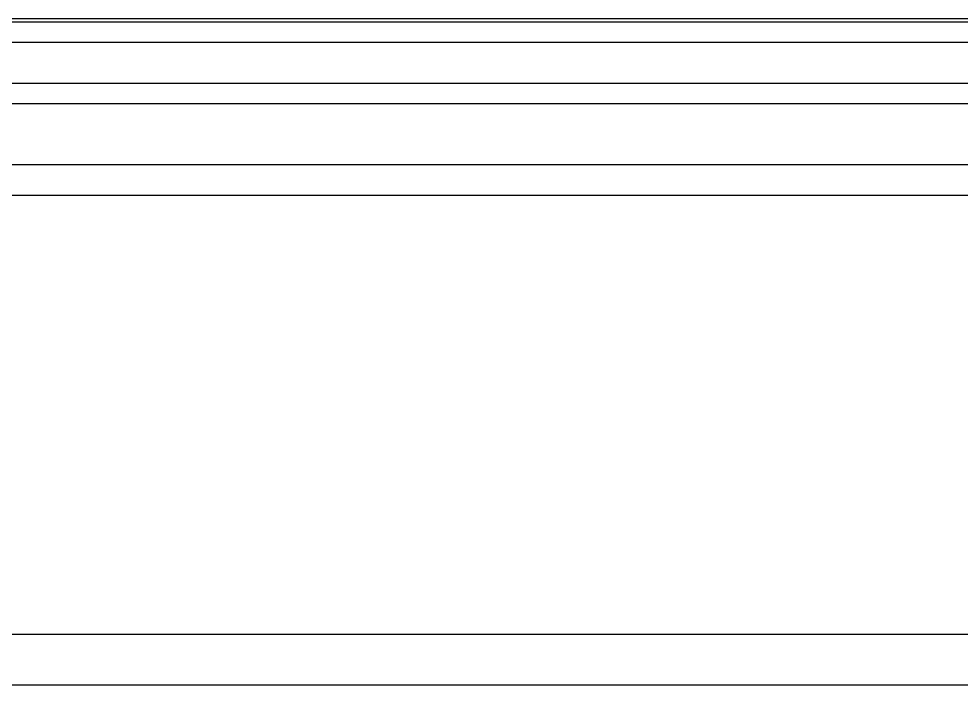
# Model space of a CAD drawing. Header units: inches. Extents: x 1397 to 20304, y -27267 to -746.
# Drawn here: x 13929.74 to 13952.83, y -23878.01 to -23861.69 of the extents above; entities that cross this region are included whole.
import ezdxf

# ---------------------------------------------------------------- set-up
doc = ezdxf.new("R2010")
doc.units = ezdxf.units.IN
doc.header["$LTSCALE"] = 17
doc.header["$MEASUREMENT"] = 0
doc.layers.add('25 BOT BAR', color=12, linetype='Continuous', lineweight=25)

# ---------------------------------------------------------------- blocks, each defined once
blk = doc.blocks.new('A$C99292ed1')
blk.add_line((36.749, 0), (4.93, 0))
at = {"layer": '25 BOT BAR'}
blk.add_line((148.015, 0), (0.015, 0), dxfattribs=at)

msp = doc.modelspace()

# ---------------------------------------------------------------- linework, layer by layer
at = {"layer": '25 BOT BAR'}
for p, q in [((13916.475, -23861.759), (14064.475, -23861.759)), ((13914.975, -23862.259), (14065.975, -23862.259)), ((13915.475, -23863.259), (14065.475, -23863.259)), ((13915.475, -23863.759), (14065.475, -23863.759)), ((13916.475, -23865.259), (14064.475, -23865.259)), ((13916.475, -23866.009), (14064.475, -23866.009)), ((13841.234, -23876.759), (14086.971, -23876.759)), ((13841.234, -23876.759), (14086.971, -23876.759)), ((14070.475, -23878.01), (13910.475, -23878.009))]:
    msp.add_line(p, q, dxfattribs=at)

# ---------------------------------------------------------------- block references
at = {"layer": '25 BOT BAR', "yscale": 0.8}
msp.add_blockref('A$C99292ed1', (13916.461, -23861.687), dxfattribs=at)

doc.saveas('drawing.dxf')
